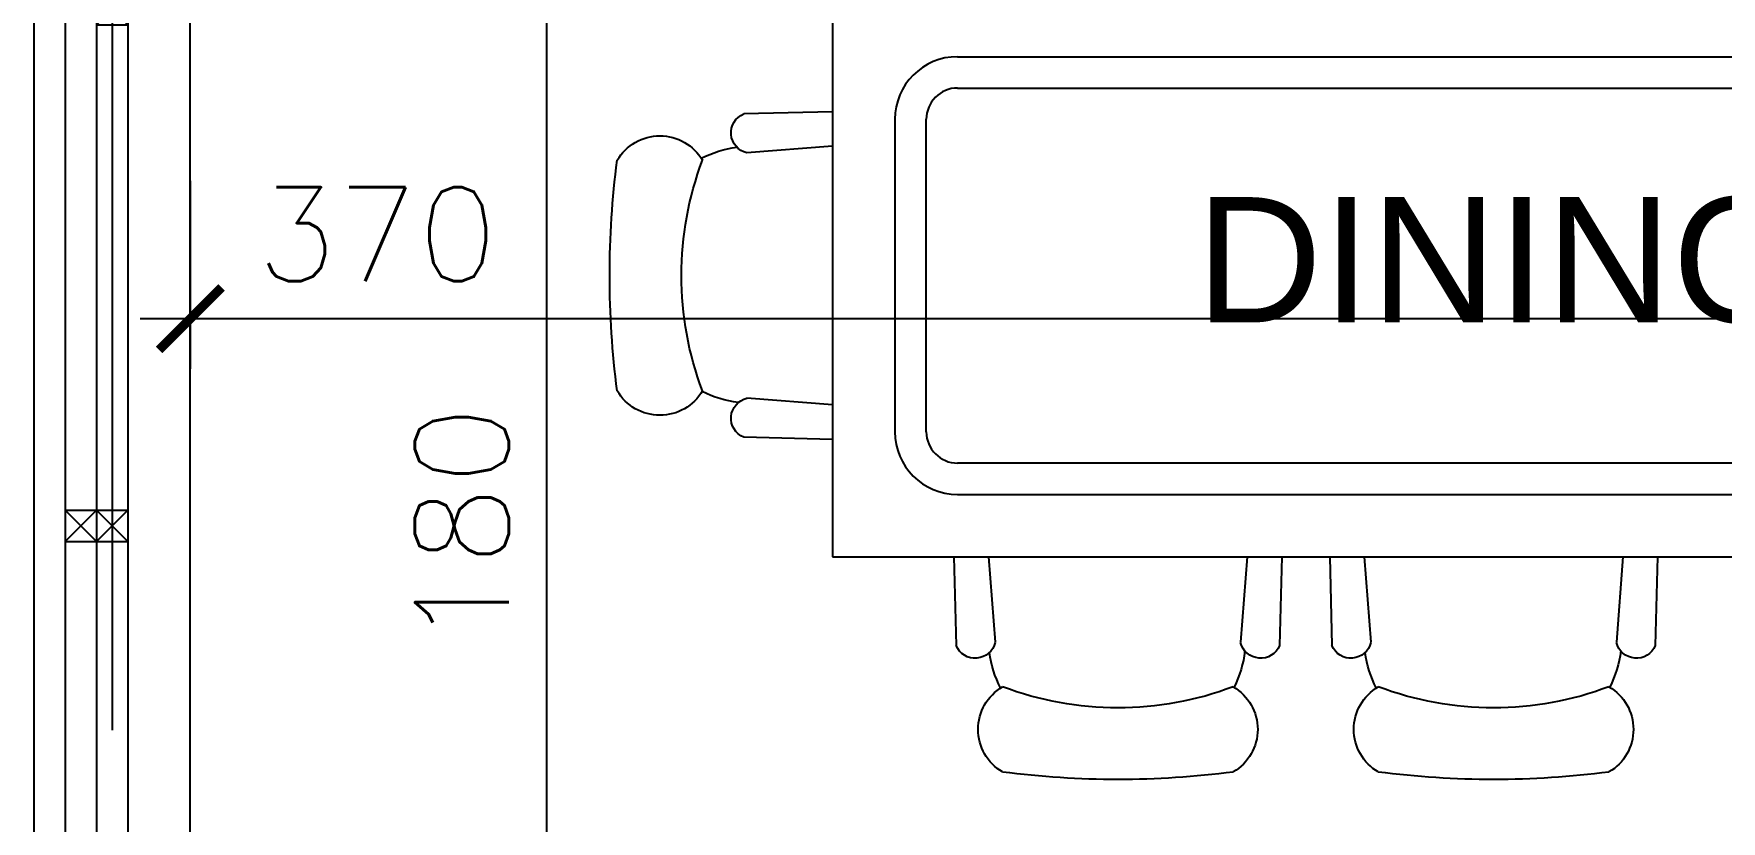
# Model space of a CAD drawing. Header units: centimetres. Extents: x -2093 to 438, y -64 to 4985.
# Drawn here: x -1780 to -1510.5, y 1220.8 to 1346.6 of the extents above; entities that cross this region are included whole.
import ezdxf
from ezdxf.xclip import XClip

# ---------------------------------------------------------------- set-up
doc = ezdxf.new("R2010")
doc.units = ezdxf.units.CM
doc.header["$LTSCALE"] = 100
doc.header["$MEASUREMENT"] = 0
doc.header["$XCLIPFRAME"] = 0
doc.linetypes.add('GRID$0$GRID$0$XREF GRID$0$GRIDS$0$CENTER', pattern=[2, 1.25, -0.25, 0.25, -0.25])
for name, color, linetype in [('A0-01 FLOOR PLANS$0$DIM IN', 1, 'Continuous'), ('A0-01 FLOOR PLANS$0$FURNITURE', 111, 'Continuous'), ('A0-01 FLOOR PLANS$0$TEXT', 3, 'Continuous'), ('A0-01 FLOOR PLANS$0$WALL-01', 7, 'Continuous'), ('A0-01 FLOOR PLANS$0$WALL-03', 2, 'Continuous'), ('A0-01 FLOOR PLANS$0$WINDOW', 1, 'Continuous'), ('DIM IN', 1, 'Continuous'), ('GRID$0$XREF GRID', 11, 'GRID$0$GRID$0$XREF GRID$0$GRIDS$0$CENTER')]:
    doc.layers.add(name, color=color, linetype=linetype)
doc.styles.add('A0-01 FLOOR PLANS$0$22', font='romans.shx')
doc.styles.add('A0-01 FLOOR PLANS$0$ART-PS-1', font='arial.ttf', dxfattribs={"height": 20})
doc.dimstyles.new('A0-01 FLOOR PLANS$0$100', dxfattribs={"dimtxt": 15, "dimasz": 10, "dimexe": 8, "dimexo": 12, "dimgap": 6, "dimtad": 1, "dimdec": 0, "dimzin": 0, "dimdsep": 46, "dimtxsty": 'A0-01 FLOOR PLANS$0$22', "dimblk": 'A0-01 FLOOR PLANS$0$_ARCHTICK', "dimcen": 30, "dimdle": 8, "dimclrd": 1, "dimclre": 1, "dimclrt": 2, "dimadec": 0, "dimazin": 0, "dimtfac": 1, "dimtdec": 0, "dimtmove": 2, "dimatfit": 3, "dimldrblk": 'A0-01 FLOOR PLANS$0$_OBLIQUE', "dimfxl": 100, "dimtolj": 1, "dimtzin": 0, "dimarcsym": 0})

# ---------------------------------------------------------------- blocks, each defined once
blk = doc.blocks.new('A0-01 FLOOR PLANS$0$A$C1FC35103')
at = {"layer": 'A0-01 FLOOR PLANS$0$FURNITURE'}
for p, q in [((0, 0), (0.36, 14.14)), ((5.52, 0), (6.58, 13.63)), ((46.84, 0), (45.79, 13.63)), ((52.36, 0), (52, 14.14)), ((46.84, 0), (5.52, 0))]:
    blk.add_line(p, q, dxfattribs=at)
at = {"layer": 'A0-01 FLOOR PLANS$0$FURNITURE', "extrusion": (0, 0, -1)}
for centre, major_axis, start_param, end_param in [((26.18, -107.3), (-101.01, 101.01), 0.656082, 0.914714), ((11.75, 27.54), (5.58, 5.58), 2.886647, 4.967335), ((40.61, 27.54), (-5.58, 5.58), 1.315851, 3.396538), ((26.18, -27.78), (-36.69, 36.69), 0.422526, 1.14827), ((24.02, 12.68), (12.93, 12.93), 4.055006, 4.387382), ((28.6, 12.68), (-12.93, 12.93), 1.888257, 2.214906), ((3.39, 12.91), (-2.31, 2.31), 5.88449, 8.414821), ((48.97, 12.91), (2.31, 2.31), 4.15155, 6.681881)]:
    blk.add_ellipse(centre, major_axis=major_axis, ratio=1, start_param=start_param, end_param=end_param, dxfattribs=at)
blk = doc.blocks.new('A0-01 FLOOR PLANS$0$8 SEATERS')
at = {"layer": 'A0-01 FLOOR PLANS$0$FURNITURE', "ltscale": 10}
for p, q in [((10370.23, 6147.61), (10370.23, 6057.69)), ((10370.23, 6057.69), (10580.23, 6057.69))]:
    blk.add_line(p, q, dxfattribs=at)
at = {"layer": 'A0-01 FLOOR PLANS$0$FURNITURE', "color": 8, "ltscale": 10}
for p, q in [((10390.23, 6137.61, 0), (10560.23, 6137.61, 0)), ((10390.23, 6132.61, 0), (10560.23, 6132.61, 0)), ((10380.23, 6127.61), (10380.23, 6077.69)), ((10385.23, 6077.69), (10385.23, 6127.61)), ((10560.23, 6072.69), (10390.23, 6072.69)), ((10390.23, 6067.69), (10560.23, 6067.69))]:
    blk.add_line(p, q, dxfattribs=at)
for centre, radius, start, end in [((10390.23, 6127.61, 0), 10, 90, 180), ((10390.23, 6127.61, 0), 5, 90, 180), ((10390.23, 6077.69), 10, 180, 270), ((10390.23, 6077.69), 5, 180, 270)]:
    blk.add_arc(centre, radius, start, end, dxfattribs=at)
at = {"layer": 'A0-01 FLOOR PLANS$0$FURNITURE', "ltscale": 10}
for p, rotation in [((10370.23, 6076.47), 90), ((10442.01, 6057.69), 180), ((10502.01, 6057.69), 180)]:
    blk.add_blockref('A0-01 FLOOR PLANS$0$A$C1FC35103', p, dxfattribs=dict(at, rotation=rotation))
blk = doc.blocks.new('GRID')
at = {"layer": 'GRID$0$XREF GRID'}
blk.add_line((-1767.5, 2960.33, 0), (-1767.5, 522.76), dxfattribs=at)
blk = doc.blocks.new('A0-01 FLOOR PLANS$0$W05')
at = {"layer": 'A0-01 FLOOR PLANS$0$WINDOW'}
for p, q in [((-650, 1615), (-650, 1445)), ((-645, 1615), (-645, 1445)), ((-645, 1615), (-640, 1615)), ((-640, 1615), (-645, 1610)), ((-645, 1615), (-640, 1610)), ((-640, 1615), (-640, 1445)), ((-630, 1445), (-630, 1615)), ((-645, 1610), (-640, 1610)), ((-650, 1532.5), (-645, 1532.5)), ((-645, 1527.5), (-650, 1532.5)), ((-650, 1527.5), (-645, 1532.5)), ((-645, 1532.5), (-640, 1532.5)), ((-640, 1532.5), (-645, 1527.5)), ((-645, 1532.5), (-640, 1527.5)), ((-650, 1527.5), (-645, 1527.5)), ((-645, 1527.5), (-640, 1527.5)), ((-650, 1450), (-645, 1450)), ((-645, 1450), (-650, 1445)), ((-650, 1450), (-645, 1445)), ((-650, 1445), (-645, 1445))]:
    blk.add_line(p, q, dxfattribs=at)
for points in [[(-650, 1615), (-630, 1615), (-630, 1620), (-650, 1620)], [(-650, 1440), (-630, 1440), (-630, 1445), (-650, 1445)]]:
    blk.add_lwpolyline(points, close=True, dxfattribs=at)
blk = doc.blocks.new('A0-01 FLOOR PLANS$0$_ARCHTICK')
at = {"color": 0, "linetype": 'ByBlock', "const_width": 0.15}
blk.add_lwpolyline([(-0.5, -0.5), (0.5, 0.5)], dxfattribs=at)
blk = doc.blocks.new('*D298')
at = {"layer": 'A0-01 FLOOR PLANS$0$DIM IN', "color": 1, "lineweight": -2, "transparency": 16777216}
for p, q in [((-1755, 1323.1), (-1755, 1293.08)), ((-1385, 1323.1), (-1385, 1293.08)), ((-1377, 1301.08), (-1763, 1301.08))]:
    blk.add_line(p, q, dxfattribs=at)
at = {"layer": 'Defpoints', "color": 0, "transparency": 16777216}
for p in [(-1755, 1335.1), (-1385, 1335.1), (-1755, 1301.08)]:
    blk.add_point(p, dxfattribs=at)
at = {"layer": 'A0-01 FLOOR PLANS$0$DIM IN', "color": 1, "lineweight": -2, "transparency": 16777216, "xscale": 10, "yscale": 10, "zscale": 10, "rotation": 180}
blk.add_blockref('A0-01 FLOOR PLANS$0$_ARCHTICK', (-1755, 1301.08), dxfattribs=at)
at = {"layer": 'A0-01 FLOOR PLANS$0$DIM IN', "color": 1, "lineweight": -2, "transparency": 16777216, "xscale": 10, "yscale": 10, "zscale": 10}
blk.add_blockref('A0-01 FLOOR PLANS$0$_ARCHTICK', (-1385, 1301.08), dxfattribs=at)
at = {"layer": 'A0-01 FLOOR PLANS$0$DIM IN', "color": 2, "transparency": 16777216, "insert": (-1725.15, 1314.58), "char_height": 15, "attachment_point": 5, "style": 'A0-01 FLOOR PLANS$0$22'}
blk.add_mtext('\\A1;370', dxfattribs=at)
blk = doc.blocks.new('A0-01 FLOOR PLANS$0$_OBLIQUE')
at = {"color": 0, "linetype": 'ByBlock'}
blk.add_line((-0.5, -0.5), (0.5, 0.5), dxfattribs=at)
blk = doc.blocks.new('*D300')
at = {"layer": 'A0-01 FLOOR PLANS$0$DIM IN', "color": 1, "lineweight": -2, "transparency": 16777216}
for p, q in [((-1698.13, 1366), (-1698.13, 1170)), ((-1725.39, 1358), (-1690.13, 1358)), ((-1725.39, 1178), (-1690.13, 1178))]:
    blk.add_line(p, q, dxfattribs=at)
at = {"layer": 'Defpoints', "color": 0, "transparency": 16777216}
for p in [(-1737.39, 1358), (-1737.39, 1178), (-1698.13, 1178)]:
    blk.add_point(p, dxfattribs=at)
at = {"layer": 'A0-01 FLOOR PLANS$0$DIM IN', "color": 1, "lineweight": -2, "transparency": 16777216, "xscale": 10, "yscale": 10, "zscale": 10}
for p, rotation in [((-1698.13, 1358), 90), ((-1698.13, 1178), 270)]:
    blk.add_blockref('A0-01 FLOOR PLANS$0$_ARCHTICK', p, dxfattribs=dict(at, rotation=rotation))
at = {"layer": 'A0-01 FLOOR PLANS$0$DIM IN', "color": 2, "transparency": 16777216, "insert": (-1711.63, 1268), "char_height": 15, "attachment_point": 5, "rotation": 90, "style": 'A0-01 FLOOR PLANS$0$22'}
blk.add_mtext('\\A1;180', dxfattribs=at)
blk = doc.blocks.new('A0-01 FLOOR PLANS')
at = {"layer": 'A0-01 FLOOR PLANS$0$WALL-03'}
blk.add_line((-1780, 1358), (-1780, 1178), dxfattribs=at)
at = {"layer": 'A0-01 FLOOR PLANS$0$FURNITURE'}
blk.add_blockref('A0-01 FLOOR PLANS$0$8 SEATERS', (-12022.7, -4794.68, 0), dxfattribs=at)
at = {"layer": 'A0-01 FLOOR PLANS$0$WALL-01'}
blk.add_blockref('GRID', (0, 0), dxfattribs=at)
at = {"layer": 'A0-01 FLOOR PLANS$0$WINDOW'}
blk.add_blockref('A0-01 FLOOR PLANS$0$W05', (-1125, -262), dxfattribs=at)
at = {"layer": 'A0-01 FLOOR PLANS$0$TEXT', "style": 'A0-01 FLOOR PLANS$0$ART-PS-1'}
blk.add_text('DINING', height=20, dxfattribs=at).set_placement((-1594.42, 1300.5))
at = {"layer": 'A0-01 FLOOR PLANS$0$DIM IN'}
dim = blk.add_linear_dim(base=(-1698.13, 1178), p1=(-1737.39, 1358), p2=(-1737.39, 1178), angle=90, dimstyle='A0-01 FLOOR PLANS$0$100', override={"dimfxl": 0.075}, dxfattribs=at)
dim.commit()
dim.dimension.update_dxf_attribs({"geometry": '*D300', "text_midpoint": (-1711.63, 1268)})
dim = blk.add_linear_dim(base=(-1755, 1301.08), p1=(-1385, 1335.1), p2=(-1755, 1335.1), dimstyle='A0-01 FLOOR PLANS$0$100', override={"dimfxl": 0.075}, dxfattribs=at)
dim.commit()
dim.dimension.update_dxf_attribs({"geometry": '*D298', "text_midpoint": (-1725.15, 1314.58), "dimtype": 128})

msp = doc.modelspace()

# ---------------------------------------------------------------- block references
at = {"layer": 'DIM IN'}
ref = msp.add_blockref('A0-01 FLOOR PLANS', (0, 0), dxfattribs=at)
XClip(ref).set_block_clipping_path([(-2776.1374472706, -63.5198747971), (-25.2799057033, 3544.9387921137)])

doc.saveas('drawing.dxf')
